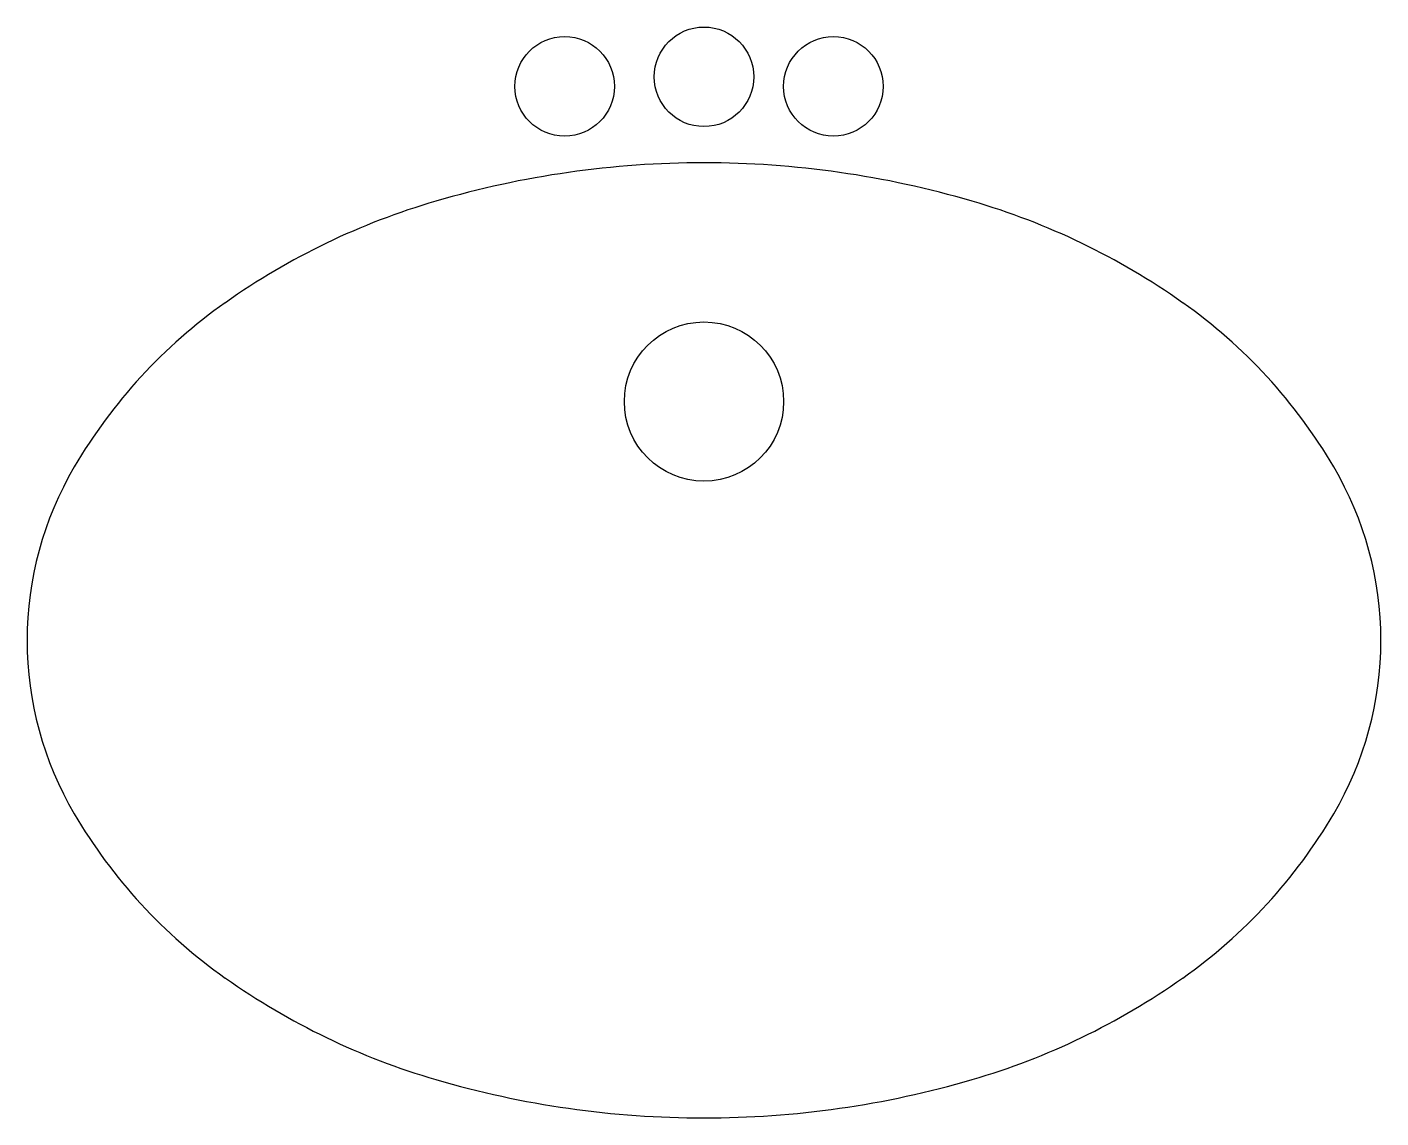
# Model space of a CAD drawing. Extents: x -256 to 256, y -361 to 51.
import ezdxf

# ---------------------------------------------------------------- set-up
doc = ezdxf.new("R2010")
doc.units = 0
doc.header["$LTSCALE"] = 50
doc.header["$MEASUREMENT"] = 0
doc.layers.get('0').update_dxf_attribs({"linetype": 'CONTINUOUS'})

msp = doc.modelspace()

# ---------------------------------------------------------------- linework, layer by layer
for centre, radius in [((0, 32.5), 18.81), ((-52.67, 28.89), 18.81), ((48.91, 28.89), 18.81), ((0, -90.28), 30.1)]:
    msp.add_circle(centre, radius)
for centre, radius, start, end in [((0, -361.29), 361.29, 90, 106.2949), ((0, -361.29), 361.29, 73.7051, 90), ((-25.98, -272.42), 268.7, 106.2949, 125.2119), ((25.98, -272.42), 268.7, 54.7881, 73.7051), ((-65.69, -216.16), 199.84, 125.2119, 149.5902), ((65.69, -216.16), 199.84, 30.4098, 54.7881), ((-126.33, -180.56), 129.51, 149.5902, 180), ((126.33, -180.56), 129.51, 0, 30.4098), ((-126.33, -180.56), 129.51, 180, 210.4098), ((126.33, -180.56), 129.51, 329.5902, 0), ((-65.69, -144.96), 199.84, 210.4098, 234.7881), ((65.69, -144.96), 199.84, 305.2119, 329.5902), ((-25.98, -88.7), 268.7, 234.7881, 253.7051), ((25.98, -88.7), 268.7, 286.2949, 305.2119), ((0, 0.17), 361.29, 253.7051, 270), ((0, 0.17), 361.29, 270, 286.2949)]:
    msp.add_arc(centre, radius, start, end)

doc.saveas('drawing.dxf')
